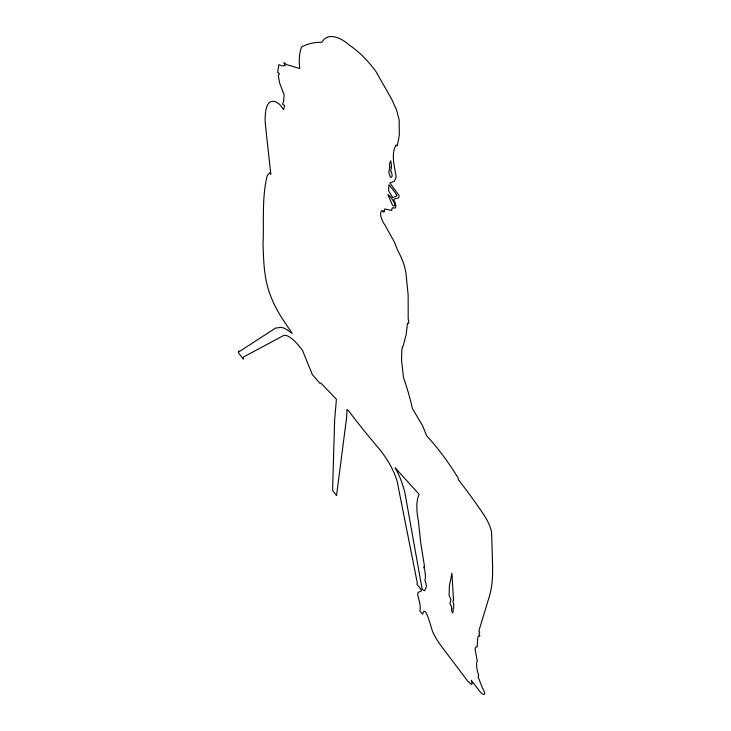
<?xml version="1.0" encoding="UTF-8"?>
<svg xmlns="http://www.w3.org/2000/svg" width="731" height="731" viewBox="0 0 731 731"><rect width="100%" height="100%" fill="white"/><g stroke="black" fill="none" stroke-linecap="round" stroke-linejoin="round"><path stroke-width="1.1" d="M492.621 566.507L492.584 572.601A283.509 86.24 58.6 0 1 489.377 596.359L478.896 630.853L479.7 632.507L478.933 633.786L479.847 635.796L479.509 636.363L478.695 635.851L477.772 637.395L477.169 646.917L475.817 646.99L475.095 649.402L477.325 661.317L476.767 662.213A51.618 14.629 54.3 0 0 478.659 675.252L478.156 677.518L479.152 679.154A54.697 15.424 54.2 0 0 483.977 691.17A5.455 1.499 54.7 0 1 484.644 693.372A8.333 2.284 54.7 0 1 480.413 692.211L471.221 680.259L472.235 683.549L471.596 684.527L467.493 680.835L440.921 645.619A22.414 6.168 55.4 0 1 433.108 632.589C432.45 633.768 425.533 601.567 422.664 614.223L419.941 611.326C421.111 605.323 418.717 599.685 417.547 594.047L418.278 592.311L421.056 591.132L421.476 590.127L416.889 584.051L417.319 583.009L397.198 481.592A34.202 10.453 57.3 0 0 378.183 447.628A377.342 146.401 60 0 1 348.76 411.05L347.015 409.488L346.613 417.511L336.534 495.627L332.568 490.355L334.643 419.969L336.415 399.272L320.891 383.099L320.004 383.409L312.411 374.747L302.552 350.478A31.351 9.32 58.9 0 0 283.336 335.675L243.322 357.103L243.524 359.232L239.174 353.804L238.379 352.251L238.809 350.917L239.311 351.584L275.678 328.009L278.94 327.707A42.343 12.591 58.9 0 1 288.316 330.622L292.144 333.345L282.376 318.78A42.544 13.195 59.6 0 1 268.35 289.321C263.909 274.838 263.589 259.651 263.041 244.647C264.019 221.712 261.725 198.046 267.199 175.595L269.748 172.891L270.835 174.252L265.737 127.843A85.49 30.958 61.5 0 1 266.979 106.287A43.869 15.68 62.1 0 1 274.363 101.454A20.203 7.228 62.5 0 1 280.348 105.154L283.628 109.705L284.542 105.511L282.531 104.195L283.637 101.454L284.131 94.838L279.681 83.233L278.301 75.997L279.397 73.539L277.661 72.323L278.822 64.675L282.294 65.945L285.172 65.607L283.82 62.546L286.698 64.639L299.71 68.522A73.657 29.149 62.8 0 1 301.592 47.031A223.11 88.369 60 0 1 321.868 42.279A60.088 24.397 63 0 1 350.24 45.825A78.847 32.045 62.6 0 1 375.88 71.4L391.706 99.233L396.567 110.034L399.144 119.783L399.309 135.445L397.225 145.944L395.955 144.985C390.628 155.292 394.813 166.613 396.156 177.194L394.365 181.27L389.897 183.006L399.181 195.606L398.706 197.873L394.027 199.097L393.799 200.212A6.625 2.65 60.9 0 1 395.836 206.599A6.625 2.65 60.9 0 1 393.004 207.54A12.089 4.825 60.6 0 0 391.679 210.464L384.808 208.947L384.232 211.826L382.843 211.99L383.126 210.555A11.294 4.423 60.6 0 0 380.677 215.161A11.294 4.423 60.6 0 0 385.219 225.486L394.667 242.619L397.545 250.103A34.987 13.295 60 0 1 406.061 274.262L408.145 294.949L408.2 318.871L408.848 322.526L408.62 323.404L407.469 323.193L406.235 334.186L403.092 346.256L402.415 346.393L401.767 351.017L401.547 360.273L403.503 377.68A160.592 51.444 59.2 0 1 412.375 408.519L422.564 425.661L426.557 435.621A93.614 30.346 56.7 0 1 457.213 476.484A3.829 1.316 56.5 0 1 458.419 479.719A202.852 61.203 56.1 0 1 483.237 513.866A24.205 8.187 55.8 0 1 491.643 533.676L492.621 566.507M425.515 581.675L426.475 586.5L424.601 590.812L422.18 589.396L404.691 491.552L402.434 484.278A38.387 11.769 57.3 0 0 395.179 467.84L419.137 494.33A121.154 38.661 55.1 0 0 418.406 520.984L420.672 542.384L424.62 567.229L424.017 566.616L423.688 567.411L424.702 569.449L425.497 575.973L424.93 580.898L425.515 581.675M449.437 585.65L449.062 595.29L450.99 599.822L449.876 603.532L451.612 606.739L451.511 610.65L452.69 613.071L453.302 610.522L452.845 608.868L453.686 608.283L453.704 603.559L452.891 601.613L453.503 600.407L451.941 573.195L449.437 585.65M389.806 167.152L388.81 172.26L390.363 177.121A5.556 2.257 61.4 0 0 392.118 175.641A5.556 2.257 61.4 0 0 390.546 170.752A19.965 8.096 61.8 0 0 390.692 160.802L389.477 163.982L389.806 167.152M396.759 195.214L396.604 195.972L392.812 197.672L388.572 190.681L388.855 184.779A34.01 13.46 60.8 0 1 396.759 195.214M390.263 196.502L387.859 194.565L392.346 204.908A3.756 1.499 60.9 0 0 394.767 205.292A3.756 1.499 60.9 0 0 393.187 200.842L390.263 196.502"/></g></svg>
